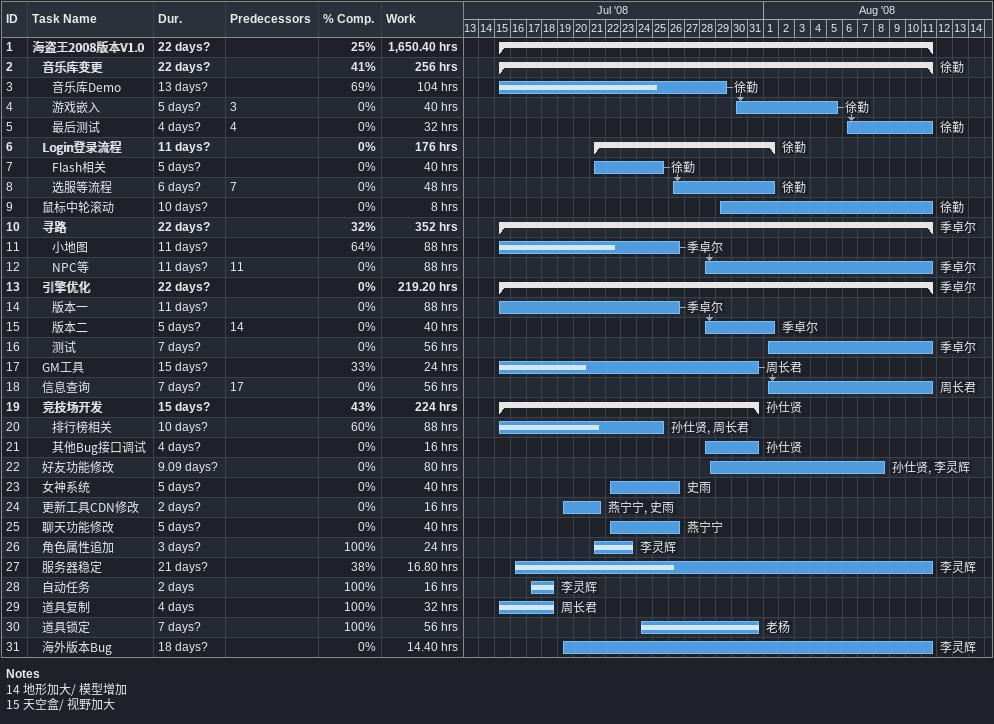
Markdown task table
| ID | Level | Task | Duration | Start | Finish | Predecessors | Resources | % complete | Work (h) |
|---|---|---|---|---|---|---|---|---|---|
| 1 | 1 | **海盗王2008版本V1.0** | 22d? | 2008-07-15 | 2008-08-11 |  |  | 25 | 1650.40 |
| 2 | 2 | **音乐库变更** | 22d? | 2008-07-15 | 2008-08-11 |  | 徐勤 | 41 | 256 |
| 3 | 3 | 音乐库Demo | 13d? | 2008-07-15 | 2008-07-29 |  | 徐勤 | 69 | 104 |
| 4 | 3 | 游戏嵌入 | 5d? | 2008-07-30 | 2008-08-05 | 3 | 徐勤 | 0 | 40 |
| 5 | 3 | 最后测试 | 4d? | 2008-08-06 | 2008-08-11 | 4 | 徐勤 | 0 | 32 |
| 6 | 2 | **Login登录流程** | 11d? | 2008-07-21 | 2008-08-01 |  | 徐勤 | 0 | 176 |
| 7 | 3 | Flash相关 | 5d? | 2008-07-21 | 2008-07-25 |  | 徐勤 | 0 | 40 |
| 8 | 3 | 选服等流程 | 6d? | 2008-07-26 | 2008-08-01 | 7 | 徐勤 | 0 | 48 |
| 9 | 2 | 鼠标中轮滚动 | 10d? | 2008-07-29 | 2008-08-11 |  | 徐勤 | 0 | 8 |
| 10 | 2 | **寻路** | 22d? | 2008-07-15 | 2008-08-11 |  | 季卓尔 | 32 | 352 |
| 11 | 3 | 小地图 | 11d? | 2008-07-15 | 2008-07-26 |  | 季卓尔 | 64 | 88 |
| 12 | 3 | NPC等 | 11d? | 2008-07-28 | 2008-08-11 | 11 | 季卓尔 | 0 | 88 |
| 13 | 2 | **引擎优化** | 22d? | 2008-07-15 | 2008-08-11 |  | 季卓尔 | 0 | 219.20 |
| 14 | 3 | 版本一 | 11d? | 2008-07-15 | 2008-07-26 |  | 季卓尔 | 0 | 88 |
| 15 | 3 | 版本二 | 5d? | 2008-07-28 | 2008-08-01 | 14 | 季卓尔 | 0 | 40 |
| 16 | 3 | 测试 | 7d? | 2008-08-01 | 2008-08-11 |  | 季卓尔 | 0 | 56 |
| 17 | 2 | GM工具 | 15d? | 2008-07-15 | 2008-07-31 |  | 周长君 | 33 | 24 |
| 18 | 2 | 信息查询 | 7d? | 2008-08-01 | 2008-08-11 | 17 | 周长君 | 0 | 56 |
| 19 | 2 | **竞技场开发** | 15d? | 2008-07-15 | 2008-07-31 |  | 孙仕贤 | 43 | 224 |
| 20 | 3 | 排行榜相关 | 10d? | 2008-07-15 | 2008-07-25 |  | 孙仕贤, 周长君 | 60 | 88 |
| 21 | 3 | 其他Bug接口调试 | 4d? | 2008-07-28 | 2008-07-31 |  | 孙仕贤 | 0 | 16 |
| 22 | 2 | 好友功能修改 | 9.09d? | 2008-07-28 | 2008-08-08 |  | 孙仕贤, 李灵辉 | 0 | 80 |
| 23 | 2 | 女神系统 | 5d? | 2008-07-22 | 2008-07-26 |  | 史雨 | 0 | 40 |
| 24 | 2 | 更新工具CDN修改 | 2d? | 2008-07-19 | 2008-07-21 |  | 燕宁宁, 史雨 | 0 | 16 |
| 25 | 2 | 聊天功能修改 | 5d? | 2008-07-22 | 2008-07-26 |  | 燕宁宁 | 0 | 40 |
| 26 | 2 | 角色属性追加 | 3d? | 2008-07-21 | 2008-07-23 |  | 李灵辉 | 100 | 24 |
| 27 | 2 | 服务器稳定 | 21d? | 2008-07-16 | 2008-08-11 |  | 李灵辉 | 38 | 16.80 |
| 28 | 2 | 自动任务 | 2d | 2008-07-17 | 2008-07-18 |  | 李灵辉 | 100 | 16 |
| 29 | 2 | 道具复制 | 4d | 2008-07-15 | 2008-07-18 |  | 周长君 | 100 | 32 |
| 30 | 2 | 道具锁定 | 7d? | 2008-07-24 | 2008-07-31 |  | 老杨 | 100 | 56 |
| 31 | 2 | 海外版本Bug | 18d? | 2008-07-19 | 2008-08-11 |  | 李灵辉 | 0 | 14.40 |

Notes
- 14: 地形加大 / 模型增加
- 15: 天空盒 / 视野加大
